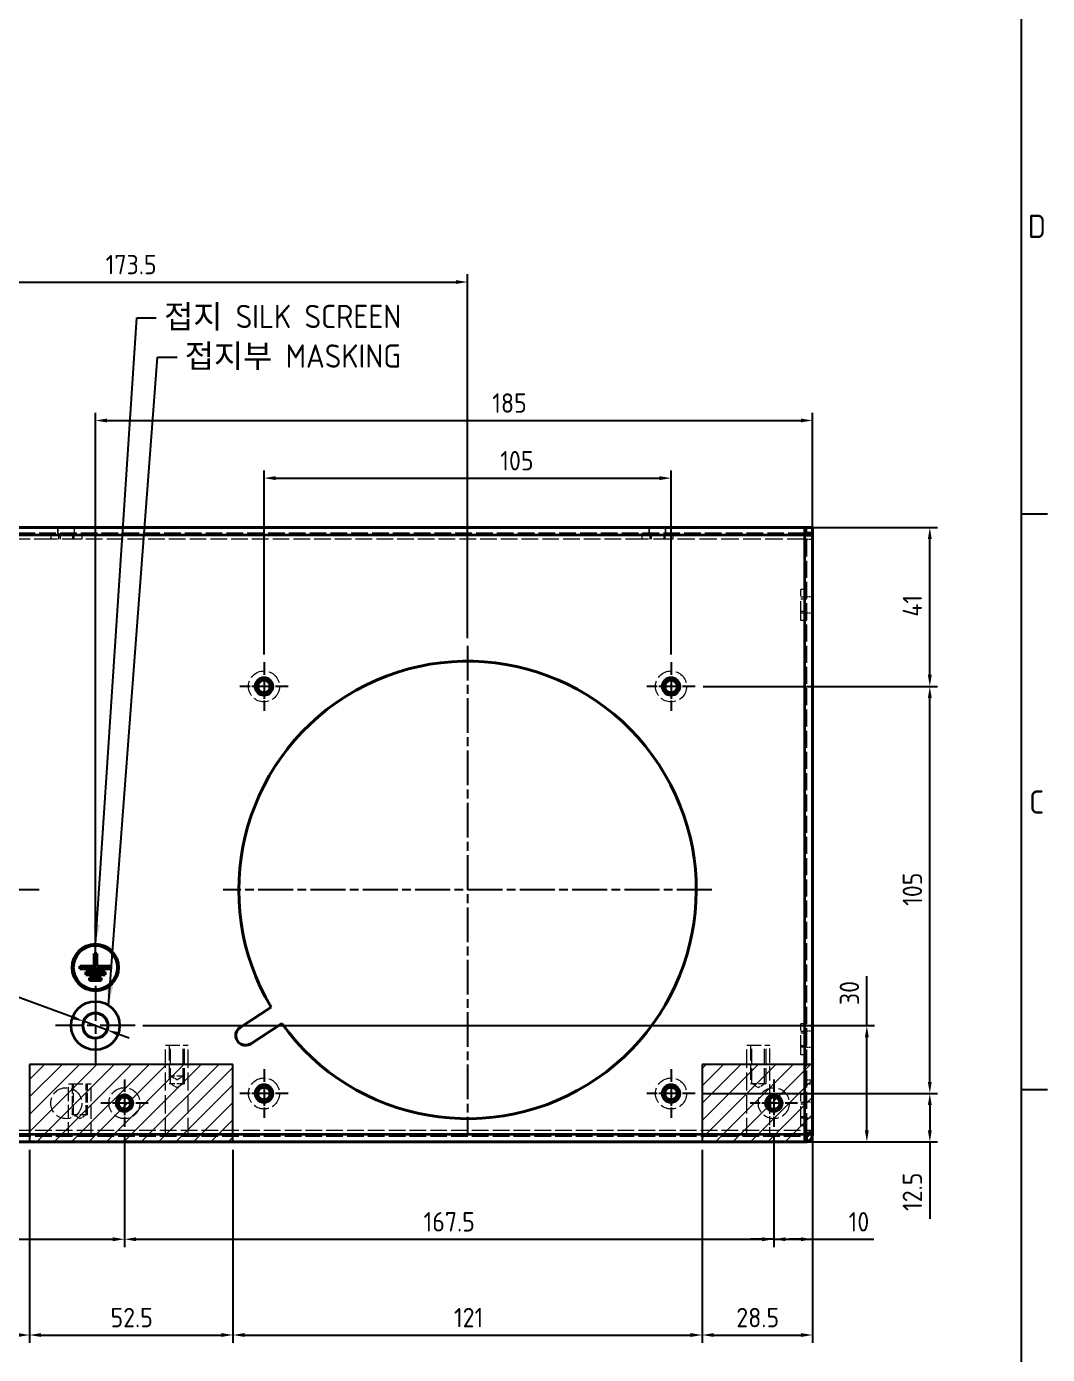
# Model space of a CAD drawing. Header units: millimetres. Extents: x 0 to 1682, y 0 to 1188.
# Drawn here: x 1385.5 to 1648.8, y 228.7 to 571.2 of the extents above; entities that cross this region are included whole.
import ezdxf

# ---------------------------------------------------------------- set-up
doc = ezdxf.new("R2010")
doc.units = ezdxf.units.MM
doc.header["$LTSCALE"] = 2
doc.linetypes.add('CHAIN', pattern=[0.3543, 0.2362, -0.0295, 0.0591, -0.0295])
doc.linetypes.add('DASHED', pattern=[0.2067, 0.1654, -0.0413])
doc.layers.get('0').update_dxf_attribs({"color": 3, "lineweight": 25})
for name, color, linetype, lineweight in [('가려진 것(ISO)', 2, 'DASHED', 18), ('가려진 좁은 것(ISO)', 2, 'DASHED', 18), ('가시적인 것(ISO)', 3, 'Continuous', 40), ('가시적인 좁은 것(ISO)', 3, 'Continuous', 35), ('경계(ISO)', 7, 'Continuous', 25), ('기호(ISO)', 5, 'Continuous', 25), ('스케치 형상(ISO)', 3, 'Continuous', 25), ('중심 표식(ISO)', 1, 'Continuous', 25), ('치수(ISO)', 2, 'Continuous', 25), ('해치(ISO)', 7, 'Continuous', 18)]:
    doc.layers.add(name, color=color, linetype=linetype, lineweight=lineweight)
doc.styles.add('문자 텍스트_M2B', font='isocp.shx')
doc.styles.add('치수 텍스트_PSTEK_POSCO', font='isocp.shx')
doc.dimstyles.new('치수_PSTEK_POSCO', dxfattribs={"dimscale": 2, "dimtxt": 2.5, "dimasz": 1.5, "dimexe": 1, "dimexo": 1, "dimgap": 1, "dimtad": 1, "dimrnd": 1e-08, "dimdsep": 46, "dimtxsty": '치수 텍스트_PSTEK_POSCO', "dimcen": 0.09, "dimdle": 10, "dimclrd": 7, "dimclre": 7, "dimclrt": 2, "dimadec": 1, "dimazin": 2, "dimtfac": 1, "dimtmove": 0, "dimatfit": 3, "dimfxl": 0, "dimtolj": 1, "dimlwd": -1, "dimlwe": -1, "dimarcsym": 0})
doc.dimstyles.new('치수_PSTEK_POSCO$7', dxfattribs={"dimscale": 2, "dimtxt": 2.5, "dimasz": 2.5, "dimexe": 1, "dimexo": 1, "dimgap": 1, "dimtad": 1, "dimrnd": 1e-08, "dimdsep": 46, "dimtxsty": '치수 텍스트_PSTEK_POSCO', "dimcen": 0.09, "dimdle": 10, "dimclrd": 7, "dimclre": 7, "dimclrt": 2, "dimadec": 1, "dimazin": 2, "dimtfac": 1, "dimtmove": 0, "dimatfit": 3, "dimfxl": 0, "dimtolj": 1, "dimlwd": -1, "dimlwe": -1, "dimarcsym": 0})
pattern_1 = [(45, (0, 0), (-2.245064, 2.245064), [])]

# ---------------------------------------------------------------- blocks, each defined once
blk = doc.blocks.new('경계 Default Border')
at = {"layer": '경계(ISO)'}
for p, q in [((821, 222.75), (824.4, 222.75)), ((821, 148.5), (824.4, 148.5))]:
    blk.add_line(p, q, dxfattribs=at)
at = {"layer": '경계(ISO)', "flags": 128}
blk.add_lwpolyline([(20, 20), (20, 574), (821, 574), (821, 20), (20, 20)], dxfattribs=at)
at = {"layer": '경계(ISO)', "color": 2, "char_height": 3, "attachment_point": 7, "style": '문자 텍스트_M2B'}
for s, insert in [('D', (821.88, 258.35)), ('C', (822.04, 184.1))]:
    blk.add_mtext(s, dxfattribs=dict(at, insert=insert))
blk = doc.blocks.new('*D70')
at = {"layer": 'Defpoints', "color": 0, "transparency": 16777216}
for p in [(1213.21, 287.41), (1410.71, 287.41), (1410.71, 258.41)]:
    blk.add_point(p, dxfattribs=at)
at = {"layer": '치수(ISO)', "color": 7, "transparency": 16777216}
for p, q in [((1213.21, 285.41), (1213.21, 256.41)), ((1410.71, 285.41), (1410.71, 256.41)), ((1216.21, 258.41), (1407.71, 258.41))]:
    blk.add_line(p, q, dxfattribs=at)
for points in [[(1216.21, 258.91), (1216.21, 257.91), (1213.21, 258.41)], [(1407.71, 258.91), (1407.71, 257.91), (1410.71, 258.41)]]:
    blk.add_solid(points, dxfattribs=at)
at = {"layer": '치수(ISO)', "color": 2, "transparency": 16777216, "insert": (1297.85, 262.91), "char_height": 5, "attachment_point": 4, "style": '치수 텍스트_PSTEK_POSCO'}
blk.add_mtext('\\A1;197.5', dxfattribs=at)
blk = doc.blocks.new('*D71')
at = {"layer": 'Defpoints', "color": 0, "transparency": 16777216}
for p in [(1410.71, 287.41), (1578.21, 287.41), (1578.21, 258.41)]:
    blk.add_point(p, dxfattribs=at)
at = {"layer": '치수(ISO)', "color": 7, "transparency": 16777216}
for p, q in [((1410.71, 285.41), (1410.71, 256.41)), ((1578.21, 285.41), (1578.21, 256.41)), ((1413.71, 258.41), (1575.21, 258.41))]:
    blk.add_line(p, q, dxfattribs=at)
for points in [[(1413.71, 258.91), (1413.71, 257.91), (1410.71, 258.41)], [(1575.21, 258.91), (1575.21, 257.91), (1578.21, 258.41)]]:
    blk.add_solid(points, dxfattribs=at)
at = {"layer": '치수(ISO)', "color": 2, "transparency": 16777216, "insert": (1487.86, 262.91), "char_height": 5, "attachment_point": 4, "style": '치수 텍스트_PSTEK_POSCO'}
blk.add_mtext('\\A1;167.5', dxfattribs=at)
blk = doc.blocks.new('*D72')
at = {"layer": 'Defpoints', "color": 0, "transparency": 16777216}
for p in [(1578.21, 287.41), (1588.21, 286.57), (1588.21, 258.41)]:
    blk.add_point(p, dxfattribs=at)
at = {"layer": '치수(ISO)', "color": 7, "transparency": 16777216}
for p, q in [((1578.21, 285.41), (1578.21, 256.41)), ((1588.21, 284.57), (1588.21, 256.41)), ((1575.21, 258.41), (1572.21, 258.41)), ((1578.21, 258.41), (1575.21, 258.41)), ((1578.21, 258.41), (1588.21, 258.41)), ((1581.21, 258.41), (1584.21, 258.41)), ((1585.21, 258.41), (1582.21, 258.41)), ((1588.21, 258.41), (1591.21, 258.41)), ((1591.21, 258.41), (1604.01, 258.41))]:
    blk.add_line(p, q, dxfattribs=at)
for points in [[(1581.21, 258.91), (1581.21, 257.91), (1578.21, 258.41)], [(1585.21, 258.91), (1585.21, 257.91), (1588.21, 258.41)]]:
    blk.add_solid(points, dxfattribs=at)
at = {"layer": '치수(ISO)', "color": 2, "transparency": 16777216, "insert": (1597.51, 262.91), "char_height": 5, "attachment_point": 4, "style": '치수 텍스트_PSTEK_POSCO'}
blk.add_mtext('\\A1;10', dxfattribs=at)
blk = doc.blocks.new('*D79')
at = {"layer": 'Defpoints', "color": 0, "transparency": 16777216}
for p in [(1557.96, 296.01), (1618.46, 296.01), (1586.21, 283.51)]:
    blk.add_point(p, dxfattribs=at)
at = {"layer": '치수(ISO)', "color": 7, "transparency": 16777216}
for p, q in [((1559.96, 296.01), (1620.46, 296.01)), ((1618.46, 293.01), (1618.46, 286.51)), ((1588.21, 283.51), (1620.46, 283.51)), ((1618.46, 283.51), (1618.46, 263.7))]:
    blk.add_line(p, q, dxfattribs=at)
for points in [[(1617.96, 293.01), (1618.96, 293.01), (1618.46, 296.01)], [(1617.96, 286.51), (1618.96, 286.51), (1618.46, 283.51)]]:
    blk.add_solid(points, dxfattribs=at)
at = {"layer": '치수(ISO)', "color": 2, "transparency": 16777216, "insert": (1613.96, 265.7), "char_height": 5, "attachment_point": 4, "rotation": 90, "style": '치수 텍스트_PSTEK_POSCO'}
blk.add_mtext('\\A1;12.5', dxfattribs=at)
blk = doc.blocks.new('*D80')
at = {"layer": 'Defpoints', "color": 0, "transparency": 16777216}
for p in [(1557.96, 401.01), (1618.46, 401.01), (1557.96, 296.01)]:
    blk.add_point(p, dxfattribs=at)
at = {"layer": '치수(ISO)', "color": 7, "transparency": 16777216}
for p, q in [((1559.96, 401.01), (1620.46, 401.01)), ((1618.46, 299.01), (1618.46, 398.01)), ((1559.96, 296.01), (1620.46, 296.01))]:
    blk.add_line(p, q, dxfattribs=at)
for points in [[(1617.96, 398.01), (1618.96, 398.01), (1618.46, 401.01)], [(1617.96, 299.01), (1618.96, 299.01), (1618.46, 296.01)]]:
    blk.add_solid(points, dxfattribs=at)
at = {"layer": '치수(ISO)', "color": 2, "transparency": 16777216, "insert": (1613.96, 344.41), "char_height": 5, "attachment_point": 4, "rotation": 90, "style": '치수 텍스트_PSTEK_POSCO'}
blk.add_mtext('\\A1;105', dxfattribs=at)
blk = doc.blocks.new('*D81')
at = {"layer": 'Defpoints', "color": 0, "transparency": 16777216}
for p in [(1586.21, 442.01), (1618.46, 442.01), (1557.96, 401.01)]:
    blk.add_point(p, dxfattribs=at)
at = {"layer": '치수(ISO)', "color": 7, "transparency": 16777216}
for p, q in [((1588.21, 442.01), (1620.46, 442.01)), ((1618.46, 404.01), (1618.46, 439.01)), ((1559.96, 401.01), (1620.46, 401.01))]:
    blk.add_line(p, q, dxfattribs=at)
for points in [[(1617.96, 439.01), (1618.96, 439.01), (1618.46, 442.01)], [(1617.96, 404.01), (1618.96, 404.01), (1618.46, 401.01)]]:
    blk.add_solid(points, dxfattribs=at)
at = {"layer": '치수(ISO)', "color": 2, "transparency": 16777216, "insert": (1613.96, 419.01), "char_height": 5, "attachment_point": 4, "rotation": 90, "style": '치수 텍스트_PSTEK_POSCO'}
blk.add_mtext('\\A1;41', dxfattribs=at)
blk = doc.blocks.new('*D85')
at = {"layer": 'Defpoints', "color": 0, "transparency": 16777216}
for p in [(1551.71, 454.75), (1446.71, 407.26), (1551.71, 407.26)]:
    blk.add_point(p, dxfattribs=at)
at = {"layer": '치수(ISO)', "color": 7, "transparency": 16777216}
for p, q in [((1446.71, 409.26), (1446.71, 456.75)), ((1551.71, 409.26), (1551.71, 456.75)), ((1449.71, 454.75), (1548.71, 454.75))]:
    blk.add_line(p, q, dxfattribs=at)
for points in [[(1449.71, 455.25), (1449.71, 454.25), (1446.71, 454.75)], [(1548.71, 455.25), (1548.71, 454.25), (1551.71, 454.75)]]:
    blk.add_solid(points, dxfattribs=at)
at = {"layer": '치수(ISO)', "color": 2, "transparency": 16777216, "insert": (1507.65, 459.25), "char_height": 5, "attachment_point": 4, "style": '치수 텍스트_PSTEK_POSCO'}
blk.add_mtext('\\A1;105', dxfattribs=at)
blk = doc.blocks.new('*D87')
at = {"layer": 'Defpoints', "color": 0, "transparency": 16777216}
for p in [(1413.46, 313.51), (1602.21, 313.51), (1586.21, 283.51)]:
    blk.add_point(p, dxfattribs=at)
at = {"layer": '치수(ISO)', "color": 7, "transparency": 16777216}
for p, q in [((1602.21, 313.51), (1602.21, 326.31)), ((1415.46, 313.51), (1604.21, 313.51)), ((1602.21, 286.51), (1602.21, 310.51)), ((1588.21, 283.51), (1604.21, 283.51))]:
    blk.add_line(p, q, dxfattribs=at)
for points in [[(1601.71, 310.51), (1602.71, 310.51), (1602.21, 313.51)], [(1601.71, 286.51), (1602.71, 286.51), (1602.21, 283.51)]]:
    blk.add_solid(points, dxfattribs=at)
at = {"layer": '치수(ISO)', "color": 2, "transparency": 16777216, "insert": (1597.71, 318.81), "char_height": 5, "attachment_point": 4, "rotation": 90, "style": '치수 텍스트_PSTEK_POSCO'}
blk.add_mtext('\\A1;30', dxfattribs=at)
blk = doc.blocks.new('*D88')
at = {"layer": 'Defpoints', "color": 0, "transparency": 16777216}
for p in [(1400.16, 314.63), (1406.26, 312.39)]:
    blk.add_point(p, dxfattribs=at)
at = {"layer": '치수(ISO)', "color": 7, "transparency": 16777216}
for p, q in [((1397.34, 315.66), (1356.08, 330.8)), ((1406.26, 312.39), (1400.16, 314.63)), ((1409.08, 311.36), (1411.89, 310.33))]:
    blk.add_line(p, q, dxfattribs=at)
for points in [[(1397.51, 316.13), (1397.17, 315.19), (1400.16, 314.63)], [(1409.25, 311.83), (1408.91, 310.89), (1406.26, 312.39)]]:
    blk.add_solid(points, dxfattribs=at)
at = {"layer": '치수(ISO)', "color": 2, "transparency": 16777216, "insert": (1359.5, 334.34), "char_height": 5, "attachment_point": 4, "rotation": 339.8565, "style": '치수 텍스트_PSTEK_POSCO'}
blk.add_mtext('\\A1;∅6.5', dxfattribs=at)
blk = doc.blocks.new('*D89')
at = {"layer": 'Defpoints', "color": 0, "transparency": 16777216}
for p in [(1588.21, 469.62), (1588.21, 440.01), (1403.21, 323.76)]:
    blk.add_point(p, dxfattribs=at)
at = {"layer": '치수(ISO)', "color": 7, "transparency": 16777216}
for p, q in [((1403.21, 325.76), (1403.21, 471.62)), ((1406.21, 469.62), (1585.21, 469.62)), ((1588.21, 442.01), (1588.21, 471.62))]:
    blk.add_line(p, q, dxfattribs=at)
for points in [[(1406.21, 470.12), (1406.21, 469.12), (1403.21, 469.62)], [(1585.21, 470.12), (1585.21, 469.12), (1588.21, 469.62)]]:
    blk.add_solid(points, dxfattribs=at)
at = {"layer": '치수(ISO)', "color": 2, "transparency": 16777216, "insert": (1505.58, 474.12), "char_height": 5, "attachment_point": 4, "style": '치수 텍스트_PSTEK_POSCO'}
blk.add_mtext('\\A1;185', dxfattribs=at)
blk = doc.blocks.new('*D91')
at = {"layer": 'Defpoints', "color": 0, "transparency": 16777216}
for p in [(1499.21, 505.33), (1325.71, 411.51), (1499.21, 411.51)]:
    blk.add_point(p, dxfattribs=at)
at = {"layer": '치수(ISO)', "color": 7, "transparency": 16777216}
for p, q in [((1325.71, 413.51), (1325.71, 507.33)), ((1499.21, 413.51), (1499.21, 507.33)), ((1328.71, 505.33), (1496.21, 505.33))]:
    blk.add_line(p, q, dxfattribs=at)
for points in [[(1328.71, 505.83), (1328.71, 504.83), (1325.71, 505.33)], [(1496.21, 505.83), (1496.21, 504.83), (1499.21, 505.33)]]:
    blk.add_solid(points, dxfattribs=at)
at = {"layer": '치수(ISO)', "color": 2, "transparency": 16777216, "insert": (1405.86, 509.83), "char_height": 5, "attachment_point": 4, "style": '치수 텍스트_PSTEK_POSCO'}
blk.add_mtext('\\A1;173.5', dxfattribs=at)
blk = doc.blocks.new('*D93')
at = {"layer": 'Defpoints', "color": 0, "transparency": 16777216}
for p in [(1265.21, 283.51), (1386.21, 283.51), (1386.21, 233.71)]:
    blk.add_point(p, dxfattribs=at)
at = {"layer": '치수(ISO)', "color": 7, "transparency": 16777216}
for p, q in [((1265.21, 281.51), (1265.21, 231.71)), ((1386.21, 281.51), (1386.21, 231.71)), ((1268.21, 233.71), (1383.21, 233.71))]:
    blk.add_line(p, q, dxfattribs=at)
for points in [[(1268.21, 234.21), (1268.21, 233.21), (1265.21, 233.71)], [(1383.21, 234.21), (1383.21, 233.21), (1386.21, 233.71)]]:
    blk.add_solid(points, dxfattribs=at)
at = {"layer": '치수(ISO)', "color": 2, "transparency": 16777216, "insert": (1322.21, 238.21), "char_height": 5, "attachment_point": 4, "style": '치수 텍스트_PSTEK_POSCO'}
blk.add_mtext('\\A1;121', dxfattribs=at)
blk = doc.blocks.new('*D94')
at = {"layer": 'Defpoints', "color": 0, "transparency": 16777216}
for p in [(1386.21, 283.51), (1438.71, 283.51), (1438.71, 233.71)]:
    blk.add_point(p, dxfattribs=at)
at = {"layer": '치수(ISO)', "color": 7, "transparency": 16777216}
for p, q in [((1386.21, 281.51), (1386.21, 231.71)), ((1438.71, 281.51), (1438.71, 231.71)), ((1389.21, 233.71), (1435.71, 233.71))]:
    blk.add_line(p, q, dxfattribs=at)
for points in [[(1389.21, 234.21), (1389.21, 233.21), (1386.21, 233.71)], [(1435.71, 234.21), (1435.71, 233.21), (1438.71, 233.71)]]:
    blk.add_solid(points, dxfattribs=at)
at = {"layer": '치수(ISO)', "color": 2, "transparency": 16777216, "insert": (1407.11, 238.21), "char_height": 5, "attachment_point": 4, "style": '치수 텍스트_PSTEK_POSCO'}
blk.add_mtext('\\A1;52.5', dxfattribs=at)
blk = doc.blocks.new('*D95')
at = {"layer": 'Defpoints', "color": 0, "transparency": 16777216}
for p in [(1438.71, 283.51), (1559.71, 283.51), (1559.71, 233.71)]:
    blk.add_point(p, dxfattribs=at)
at = {"layer": '치수(ISO)', "color": 7, "transparency": 16777216}
for p, q in [((1438.71, 281.51), (1438.71, 231.71)), ((1559.71, 281.51), (1559.71, 231.71)), ((1441.71, 233.71), (1556.71, 233.71))]:
    blk.add_line(p, q, dxfattribs=at)
for points in [[(1441.71, 234.21), (1441.71, 233.21), (1438.71, 233.71)], [(1556.71, 234.21), (1556.71, 233.21), (1559.71, 233.71)]]:
    blk.add_solid(points, dxfattribs=at)
at = {"layer": '치수(ISO)', "color": 2, "transparency": 16777216, "insert": (1495.71, 238.21), "char_height": 5, "attachment_point": 4, "style": '치수 텍스트_PSTEK_POSCO'}
blk.add_mtext('\\A1;121', dxfattribs=at)
blk = doc.blocks.new('*D96')
at = {"layer": 'Defpoints', "color": 0, "transparency": 16777216}
for p in [(1559.71, 283.51), (1588.21, 283.51), (1588.21, 233.71)]:
    blk.add_point(p, dxfattribs=at)
at = {"layer": '치수(ISO)', "color": 7, "transparency": 16777216}
for p, q in [((1559.71, 281.51), (1559.71, 231.71)), ((1588.21, 281.51), (1588.21, 231.71)), ((1562.71, 233.71), (1585.21, 233.71))]:
    blk.add_line(p, q, dxfattribs=at)
for points in [[(1562.71, 234.21), (1562.71, 233.21), (1559.71, 233.71)], [(1585.21, 234.21), (1585.21, 233.21), (1588.21, 233.71)]]:
    blk.add_solid(points, dxfattribs=at)
at = {"layer": '치수(ISO)', "color": 2, "transparency": 16777216, "insert": (1568.54, 238.21), "char_height": 5, "attachment_point": 4, "style": '치수 텍스트_PSTEK_POSCO'}
blk.add_mtext('\\A1;28.5', dxfattribs=at)

msp = doc.modelspace()

# ---------------------------------------------------------------- hatches: boundary and pattern name
at = {"layer": '해치(ISO)'}
h = msp.add_hatch(dxfattribs=at)
h.set_pattern_fill('ANSI31', color=1, scale=25.4, style=0)
h.set_pattern_definition(pattern_1)
h.paths.add_polyline_path([(1386.2104, 283.5118), (1438.7104, 283.5118), (1438.7104, 303.5118), (1386.2104, 303.5118)])
h = msp.add_hatch(dxfattribs=at)
h.set_pattern_fill('ANSI31', color=1, scale=25.4, style=0)
h.set_pattern_definition(pattern_1)
h.paths.add_polyline_path([(1559.7104, 283.5118), (1588.2104, 283.5118), (1588.2104, 303.5118), (1559.7104, 303.5118)])

# ---------------------------------------------------------------- linework, layer by layer
at = {"layer": '가려진 것(ISO)', "ltscale": 1.428422}
for p, q in [((1393.5604, 440.5118), (1393.5604, 442.0118)), ((1393.6104, 440.5118), (1393.6104, 442.0118)), ((1397.8104, 440.5118), (1397.8104, 442.0118)), ((1397.8604, 440.5118), (1397.8604, 442.0118)), ((1546.0604, 440.5118), (1546.0604, 442.0118)), ((1546.1104, 440.5118), (1546.1104, 442.0118)), ((1550.3104, 440.5118), (1550.3104, 442.0118)), ((1550.3604, 440.5118), (1550.3604, 442.0118)), ((1586.7104, 440.5118), (1586.7104, 442.0118)), ((1391.7104, 440.5118), (1391.7104, 439.0118)), ((1393.7104, 440.5118), (1393.7104, 439.0118)), ((1394.0894, 440.5118), (1394.0894, 439.0118)), ((1397.3314, 440.5118), (1397.3314, 439.0118)), ((1397.7104, 439.0118), (1397.7104, 440.5118)), ((1399.7104, 440.5118), (1399.7104, 439.0118)), ((1544.2104, 440.5118), (1544.2104, 439.0118)), ((1546.2104, 440.5118), (1546.2104, 439.0118)), ((1546.5894, 440.5118), (1546.5894, 439.0118)), ((1549.8314, 440.5118), (1549.8314, 439.0118)), ((1550.2104, 439.0118), (1550.2104, 440.5118)), ((1552.2104, 440.5118), (1552.2104, 439.0118)), ((1586.7104, 439.0118), (1588.2104, 439.0118)), ((1586.7104, 426.0118), (1585.2104, 426.0118)), ((1586.7104, 424.0118), (1585.2104, 424.0118)), ((1585.2104, 423.6328), (1586.7104, 423.6328)), ((1588.2104, 424.1118), (1586.7104, 424.1118)), ((1585.2104, 420.3908), (1586.7104, 420.3908)), ((1585.2104, 420.0118), (1586.7104, 420.0118)), ((1586.7104, 418.0118), (1585.2104, 418.0118)), ((1588.2104, 419.9118), (1586.7104, 419.9118)), ((1586.7104, 314.0118), (1585.2104, 314.0118)), ((1586.7104, 312.0118), (1585.2104, 312.0118)), ((1588.2104, 312.1118), (1586.7104, 312.1118)), ((1585.2104, 311.6328), (1586.7104, 311.6328)), ((1585.2104, 308.3908), (1586.7104, 308.3908)), ((1585.2104, 308.0118), (1586.7104, 308.0118)), ((1586.7104, 306.0118), (1585.2104, 306.0118)), ((1588.2104, 307.9118), (1586.7104, 307.9118)), ((1586.7104, 299.5725), (1588.2104, 299.5725)), ((1586.7104, 298.5118), (1588.2104, 298.5118)), ((1586.7104, 295.7118), (1585.2104, 295.7118)), ((1586.7104, 293.7118), (1585.2104, 293.7118)), ((1585.2104, 293.3328), (1586.7104, 293.3328)), ((1588.2104, 293.8118), (1586.7104, 293.8118)), ((1585.2104, 290.0908), (1586.7104, 290.0908)), ((1585.2104, 289.7118), (1586.7104, 289.7118)), ((1588.2104, 289.6118), (1586.7104, 289.6118)), ((1586.7104, 287.7118), (1585.2104, 287.7118))]:
    msp.add_line(p, q, dxfattribs=at)
at = {"layer": '가려진 것(ISO)', "ltscale": 12.980641}
for p, q in [((1586.2104, 440.5118), (1205.2104, 440.5118)), ((1205.2104, 285.0118), (1586.2104, 285.0118))]:
    msp.add_line(p, q, dxfattribs=at)
at = {"layer": '가려진 것(ISO)', "ltscale": 15.198803}
for p, q in [((1399.7104, 439.0118), (1391.7104, 439.0118)), ((1552.2104, 439.0118), (1544.2104, 439.0118)), ((1585.2104, 418.0118), (1585.2104, 426.0118)), ((1585.2104, 306.0118), (1585.2104, 314.0118)), ((1585.2104, 287.7118), (1585.2104, 295.7118))]:
    msp.add_line(p, q, dxfattribs=at)
at = {"layer": '가려진 것(ISO)', "ltscale": 0.747873}
msp.add_line((1586.7104, 439.0118), (1586.2104, 439.0118), dxfattribs=at)
at = {"layer": '가려진 것(ISO)', "ltscale": 13.25587}
msp.add_line((1586.7104, 286.5725), (1586.7104, 440.0118), dxfattribs=at)
at = {"layer": '가려진 것(ISO)', "ltscale": 11.209118}
for p, q in [((1421.2604, 308.5118), (1427.1604, 308.5118)), ((1571.2604, 308.5118), (1577.1604, 308.5118)), ((1396.2604, 298.5118), (1402.1604, 298.5118))]:
    msp.add_line(p, q, dxfattribs=at)
at = {"layer": '가려진 것(ISO)', "ltscale": 14.211417}
for p, q in [((1421.2604, 285.0118), (1421.2604, 308.5118)), ((1427.1604, 285.0118), (1427.1604, 308.5118)), ((1571.2604, 285.0118), (1571.2604, 308.5118))]:
    msp.add_line(p, q, dxfattribs=at)
at = {"layer": '가려진 것(ISO)', "ltscale": 12.094824}
for p, q in [((1422.2104, 308.5118), (1422.2104, 298.5118)), ((1422.5894, 298.5118), (1422.5894, 308.5118)), ((1425.8314, 298.5118), (1425.8314, 308.5118)), ((1426.2104, 298.5118), (1426.2104, 308.5118)), ((1572.2104, 308.5118), (1572.2104, 298.5118)), ((1572.5894, 298.5118), (1572.5894, 308.5118)), ((1575.8314, 298.5118), (1575.8314, 308.5118)), ((1576.2104, 298.5118), (1576.2104, 308.5118))]:
    msp.add_line(p, q, dxfattribs=at)
at = {"layer": '가려진 것(ISO)', "ltscale": 11.099044}
msp.add_line((1577.1604, 294.7468), (1577.1604, 308.5118), dxfattribs=at)
at = {"layer": '가려진 것(ISO)', "ltscale": 10.885341}
for p, q in [((1396.2604, 285.0118), (1396.2604, 298.5118)), ((1402.1604, 285.0118), (1402.1604, 298.5118))]:
    msp.add_line(p, q, dxfattribs=at)
at = {"layer": '가려진 것(ISO)', "ltscale": 7.618686}
for p, q in [((1397.2104, 298.5118), (1397.2104, 290.5118)), ((1397.5894, 290.5118), (1397.5894, 298.5118)), ((1400.8314, 290.5118), (1400.8314, 298.5118)), ((1401.2104, 290.5118), (1401.2104, 298.5118))]:
    msp.add_line(p, q, dxfattribs=at)
at = {"layer": '가려진 것(ISO)', "ltscale": 5.983681}
for p, q in [((1426.2104, 300.5118), (1422.2104, 300.5118)), ((1426.2104, 298.5118), (1422.2104, 298.5118)), ((1576.2104, 298.5118), (1572.2104, 298.5118)), ((1401.2104, 290.5118), (1397.2104, 290.5118))]:
    msp.add_line(p, q, dxfattribs=at)
at = {"layer": '가려진 것(ISO)', "ltscale": 1.800898}
for p, q in [((1424.2104, 299.5378), (1422.5894, 300.5118)), ((1424.2104, 297.5378), (1422.5894, 298.5118)), ((1424.2104, 299.5378), (1425.8314, 300.5118)), ((1424.2104, 297.5378), (1425.8314, 298.5118)), ((1574.2104, 297.5378), (1572.5894, 298.5118)), ((1574.2104, 297.5378), (1575.8314, 298.5118)), ((1399.2104, 289.5378), (1397.5894, 290.5118)), ((1399.2104, 289.5378), (1400.8314, 290.5118))]:
    msp.add_line(p, q, dxfattribs=at)
at = {"layer": '가려진 것(ISO)', "ltscale": 6.918743}
msp.add_line((1577.1604, 285.0118), (1577.1604, 292.2768), dxfattribs=at)
at = {"layer": '가려진 것(ISO)', "ltscale": 1.198629}
msp.add_line((1586.7104, 285.6824), (1586.7104, 286.5725), dxfattribs=at)
at = {"layer": '가려진 것(ISO)', "ltscale": 0.166787}
msp.add_line((1586.7104, 286.5725), (1586.8857, 286.5725), dxfattribs=at)
at = {"layer": '가려진 것(ISO)', "ltscale": 1.261536}
msp.add_line((1586.8857, 286.5725), (1588.2104, 286.5725), dxfattribs=at)
at = {"layer": '가려진 것(ISO)', "ltscale": 12.159042}
for centre in [(1446.7104, 401.0118), (1551.7104, 401.0118), (1446.7104, 296.0118), (1551.7104, 296.0118), (1395.7104, 293.5118), (1410.7104, 293.5118), (1578.2104, 293.5118)]:
    msp.add_circle(centre, 4, dxfattribs=at)
at = {"layer": '가려진 것(ISO)', "ltscale": 2.326926}
msp.add_arc((1578.2104, 293.5118), 2, 280, 350, dxfattribs=at)
at = {"layer": '가려진 것(ISO)', "ltscale": 0.744374}
msp.add_open_spline([(1586.2104, 286.5118), (1586.4722, 286.532), (1586.7104, 286.5522), (1586.7104, 286.5725)], degree=3, dxfattribs=at)
at = {"layer": '가려진 것(ISO)', "ltscale": 2.98666}
msp.add_open_spline([(1586.2104, 286.5118), (1586.9954, 286.527), (1587.7568, 286.5421), (1588.0577, 286.5573), (1588.1582, 286.5623), (1588.2104, 286.5674), (1588.2104, 286.5725)], degree=3, knots=[0, 0, 0, 0, 1.17745307, 1.17745307, 1.17745307, 1.57079633, 1.57079633, 1.57079633, 1.57079633], dxfattribs=at)
at = {"layer": '가려진 것(ISO)', "ltscale": 1.253394}
msp.add_open_spline([(1586.2104, 285.5118), (1586.4722, 285.8654), (1586.7104, 286.2189), (1586.7104, 286.5725)], degree=3, dxfattribs=at)
at = {"layer": '가려진 좁은 것(ISO)', "ltscale": 12.945941}
for p, q in [((1391.7104, 439.0118), (1247.2104, 439.0118)), ((1544.2104, 439.0118), (1399.7104, 439.0118))]:
    msp.add_line(p, q, dxfattribs=at)
at = {"layer": '가려진 좁은 것(ISO)', "ltscale": 13.707466}
msp.add_line((1586.2104, 439.0118), (1552.2104, 439.0118), dxfattribs=at)
at = {"layer": '가려진 좁은 것(ISO)', "ltscale": 12.980641}
msp.add_line((1205.2104, 286.5118), (1586.2104, 286.5118), dxfattribs=at)
at = {"layer": '가시적인 것(ISO)'}
for p, q in [((1205.2104, 442.0118), (1586.2104, 442.0118)), ((1586.2104, 442.0118), (1588.2104, 442.0118)), ((1586.2104, 441.9483), (1586.2104, 442.0118)), ((1586.2104, 440.0118), (1586.2104, 441.9483)), ((1588.2104, 440.5118), (1588.2104, 442.0118)), ((1586.2104, 440.5118), (1588.2104, 440.5118)), ((1586.2104, 440.0118), (1588.2104, 440.0118)), ((1586.7104, 440.4118), (1586.7104, 440.5118)), ((1586.7104, 440.4118), (1588.2104, 440.4118)), ((1586.7104, 440.0118), (1586.7104, 440.4118)), ((1588.2104, 440.4118), (1588.2104, 440.5118)), ((1588.2104, 440.4118), (1588.2104, 440.0118)), ((1588.2104, 440.0118), (1588.2104, 286.5725)), ((1402.8604, 328.8618), (1399.2104, 328.8618)), ((1399.2104, 328.8618), (1399.2104, 328.1618)), ((1403.5604, 332.1618), (1402.8604, 332.1618)), ((1402.8604, 332.1618), (1402.8604, 328.8618)), ((1403.5604, 328.8618), (1403.5604, 332.1618)), ((1407.2104, 328.8618), (1403.5604, 328.8618)), ((1407.2104, 328.1618), (1407.2104, 328.8618)), ((1399.2104, 328.1618), (1407.2104, 328.1618)), ((1405.7104, 327.3618), (1400.7104, 327.3618)), ((1400.7104, 327.3618), (1400.7104, 326.6618)), ((1400.7104, 326.6618), (1405.7104, 326.6618)), ((1404.7104, 325.8618), (1401.7104, 325.8618)), ((1401.7104, 325.8618), (1401.7104, 325.1618)), ((1404.7104, 325.1618), (1404.7104, 325.8618)), ((1405.7104, 326.6618), (1405.7104, 327.3618)), ((1401.7104, 325.1618), (1404.7104, 325.1618)), ((1440.5541, 313.0444), (1448.5431, 318.2823)), ((1451.2846, 314.1008), (1443.2956, 308.863)), ((1577.1604, 292.2768), (1577.1604, 294.7468)), ((1586.2104, 285.5118), (1586.2104, 283.5118)), ((1586.7104, 285.5118), (1586.7104, 285.6824)), ((1586.7104, 285.5118), (1586.8857, 285.5118)), ((1586.8857, 285.5118), (1588.2104, 285.5118)), ((1588.2104, 285.5118), (1588.2104, 286.5725)), ((1586.2104, 283.5118), (1205.2104, 283.5118))]:
    msp.add_line(p, q, dxfattribs=at)
for centre, radius in [((1446.7104, 401.0118), 2.25), ((1446.7104, 401.0118), 1.621), ((1551.7104, 401.0118), 2.25), ((1551.7104, 401.0118), 1.621), ((1403.2104, 328.5118), 6), ((1403.2104, 328.5118), 5.7), ((1403.2104, 313.5118), 3.25), ((1446.7104, 296.0118), 2.25), ((1551.7104, 296.0118), 2.25), ((1410.7104, 293.5118), 2.1), ((1410.7104, 293.5118), 1.621), ((1446.7104, 296.0118), 1.621), ((1551.7104, 296.0118), 1.621), ((1578.2104, 293.5118), 2.1), ((1578.2104, 293.5118), 1.621)]:
    msp.add_circle(centre, radius, dxfattribs=at)
for centre, radius, start, end in [((1499.2104, 348.5118), 59, 215.678514, 210.821486), ((1441.9248, 310.9537), 2.5, 123.25, 303.25)]:
    msp.add_arc(centre, radius, start, end, dxfattribs=at)
for points, knots in [([(1588.2104, 286.5725), (1588.2104, 286.3074), (1587.702, 286.0424), (1586.977, 285.7774), (1586.7348, 285.6889), (1586.4727, 285.6003), (1586.2104, 285.5118)], [0, 0, 0, 0, 1.17745307, 1.17745307, 1.17745307, 1.57079633, 1.57079633, 1.57079633, 1.57079633]), ([(1586.7104, 283.5753), (1587.4682, 283.771), (1588.0772, 284.4498), (1588.1897, 285.2243), (1588.2035, 285.3195), (1588.2104, 285.4156), (1588.2104, 285.5118)], [0.25268026, 0.25268026, 0.25268026, 0.25268026, 1.42653263, 1.42653263, 1.42653263, 1.57079633, 1.57079633, 1.57079633, 1.57079633])]:
    msp.add_open_spline(points, degree=3, knots=knots, dxfattribs=at)
for points in [[(1586.2104, 285.0118), (1586.4722, 285.0118), (1586.7104, 285.25), (1586.7104, 285.5118)], [(1586.2104, 283.5118), (1586.3789, 283.5118), (1586.5473, 283.5332), (1586.7104, 283.5753)]]:
    msp.add_open_spline(points, degree=3, dxfattribs=at)
at = {"layer": '가시적인 좁은 것(ISO)'}
for p, q in [((1586.2104, 440.0118), (1205.2104, 440.0118)), ((1586.2104, 285.5118), (1586.2104, 440.0118)), ((1205.2104, 285.5118), (1586.2104, 285.5118))]:
    msp.add_line(p, q, dxfattribs=at)
msp.add_circle((1403.2104, 313.5118), 6.25, dxfattribs=at)
for centre in [(1446.7104, 401.0118), (1551.7104, 401.0118), (1446.7104, 296.0118), (1551.7104, 296.0118), (1410.7104, 293.5118), (1578.2104, 293.5118)]:
    msp.add_arc(centre, 2, 10, 280, dxfattribs=at)
msp.add_open_spline([(1586.7104, 283.5753), (1586.7104, 283.8969), (1586.7104, 284.2036), (1586.7104, 284.6268), (1586.7104, 284.7684), (1586.7104, 284.9979), (1586.7104, 285.0896), (1586.7104, 285.3053), (1586.7104, 285.4076), (1586.7104, 285.5118)], degree=3, knots=[-0.195027498, -0.195027498, -0.195027498, -0.195027498, -0.130562265, -0.130562265, -0.088010783, -0.088010783, -0.052550245, -0.052550245, 0, 0, 0, 0], dxfattribs=at)
at = {"layer": '스케치 형상(ISO)'}
for p, q in [((1438.7104, 303.5118), (1386.2104, 303.5118)), ((1386.2104, 303.5118), (1386.2104, 283.5118)), ((1438.7104, 283.5118), (1438.7104, 303.5118)), ((1588.2104, 303.5118), (1559.7104, 303.5118)), ((1559.7104, 303.5118), (1559.7104, 283.5118)), ((1588.2104, 283.5118), (1588.2104, 303.5118)), ((1386.2104, 283.5118), (1438.7104, 283.5118)), ((1559.7104, 283.5118), (1588.2104, 283.5118))]:
    msp.add_line(p, q, dxfattribs=at)
at = {"layer": '중심 표식(ISO)', "linetype": 'CHAIN', "ltscale": 19.051651}
for p, q in [((1499.2104, 411.5118), (1499.2104, 285.5118)), ((1388.7104, 348.5118), (1262.7104, 348.5118)), ((1562.2104, 348.5118), (1436.2104, 348.5118)), ((1403.2104, 323.7618), (1403.2104, 303.2618)), ((1413.4604, 313.5118), (1392.9604, 313.5118))]:
    msp.add_line(p, q, dxfattribs=at)
at = {"layer": '중심 표식(ISO)', "linetype": 'CHAIN', "ltscale": 6.944946}
for p, q in [((1446.7104, 407.2618), (1446.7104, 394.7618)), ((1551.7104, 407.2618), (1551.7104, 394.7618)), ((1452.9604, 401.0118), (1440.4604, 401.0118)), ((1557.9604, 401.0118), (1545.4604, 401.0118)), ((1446.7104, 302.2618), (1446.7104, 289.7618)), ((1551.7104, 302.2618), (1551.7104, 289.7618)), ((1452.9604, 296.0118), (1440.4604, 296.0118)), ((1557.9604, 296.0118), (1545.4604, 296.0118))]:
    msp.add_line(p, q, dxfattribs=at)
at = {"layer": '중심 표식(ISO)', "linetype": 'CHAIN', "ltscale": 6.778265}
for p, q in [((1410.7104, 299.6118), (1410.7104, 287.4118)), ((1578.2104, 299.6118), (1578.2104, 287.4118)), ((1416.8104, 293.5118), (1404.6104, 293.5118)), ((1584.3104, 293.5118), (1572.1104, 293.5118))]:
    msp.add_line(p, q, dxfattribs=at)

# ---------------------------------------------------------------- block references
at = {"xscale": 2, "yscale": 2, "zscale": 2}
msp.add_blockref('경계 Default Border', (0, 0), dxfattribs=at)

# ---------------------------------------------------------------- texts
at = {"layer": '기호(ISO)', "color": 2, "char_height": 6, "attachment_point": 4, "style": '치수 텍스트_PSTEK_POSCO'}
for s, insert, width in [('{\\fSystem|b0|i0;\\H6.0000;접지\\fISOCP|b0|i0;\\H6.0000; SILK SCREEN}', (1420.9223, 496.1324), 68.621894), ('{\\fISOCP|b0|i0;\\H6.0000;접지부 MASKING}', (1426.2688, 485.9299), 65.78546)]:
    msp.add_mtext(s, dxfattribs=dict(at, insert=insert, width=width))

# ---------------------------------------------------------------- dimensions: what is measured, and where the dimension line sits
at = {"layer": '치수(ISO)', "color": 7}
for base, p1, p2, angle, override, picture, middle in [((1499.2104, 505.3311), (1325.7104, 411.5118), (1499.2104, 411.5118), 180, {"dimdec": 2, "dimtp": 0, "dimtm": 0, "dimtdec": 2, "dimtofl": 0, "dimatfit": 1}, '*D91', (1412.4604, 505.3311)), ((1588.2104, 469.6168), (1403.2104, 323.7618), (1588.2104, 440.0118), 180, {"dimdec": 2, "dimtp": 0, "dimtm": 0, "dimtdec": 2, "dimtofl": 0, "dimatfit": 1}, '*D89', (1509.6851, 469.6168)), ((1551.7104, 454.7463), (1446.7104, 407.2618), (1551.7104, 407.2618), 180, {"dimdec": 2, "dimtp": 0, "dimtm": 0, "dimtdec": 2, "dimtofl": 0, "dimatfit": 1}, '*D85', (1511.7504, 454.7463)), ((1618.456, 442.0118), (1557.9604, 401.0118), (1586.2104, 442.0118), 90, {"dimdec": 2, "dimtp": 0, "dimtm": 0, "dimtdec": 2, "dimtofl": 0, "dimatfit": 1}, '*D81', (1618.456, 421.5118)), ((1618.456, 401.0118), (1557.9604, 296.0118), (1557.9604, 401.0118), 90, {"dimdec": 2, "dimtp": 0, "dimtm": 0, "dimtdec": 2, "dimtofl": 0, "dimatfit": 1}, '*D80', (1618.456, 348.5118)), ((1602.2127, 313.5118), (1586.2104, 283.5118), (1413.4604, 313.5118), 90, {"dimdec": 2, "dimtp": 0, "dimtm": 0, "dimtdec": 2, "dimtofl": 0, "dimatfit": 2}, '*D87', (1602.2127, 321.5612)), ((1618.456, 296.0118), (1586.2104, 283.5118), (1557.9604, 296.0118), 90, {"dimdec": 2, "dimtp": 0, "dimtm": 0, "dimtdec": 2, "dimtofl": 0, "dimatfit": 2}, '*D79', (1618.456, 270.5526)), ((1410.7104, 258.4149), (1213.2104, 287.4118), (1410.7104, 287.4118), 180, {"dimdec": 2, "dimtp": 0, "dimtm": 0, "dimtdec": 2, "dimtofl": 0, "dimatfit": 1}, '*D70', (1304.4604, 258.4149)), ((1578.2104, 258.4149), (1410.7104, 287.4118), (1578.2104, 287.4118), 180, {"dimdec": 2, "dimtp": 0, "dimtm": 0, "dimtdec": 2, "dimtofl": 0, "dimatfit": 1}, '*D71', (1494.4604, 258.4149)), ((1588.2104, 258.4149), (1578.2104, 287.4118), (1588.2104, 286.5725), 180, {"dimdec": 2, "dimtp": 0, "dimtm": 0, "dimtdec": 2, "dimatfit": 2}, '*D72', (1599.7601, 258.4149)), ((1438.7104, 233.7052), (1386.2104, 283.5118), (1438.7104, 283.5118), 180, {"dimdec": 2, "dimtp": 0, "dimtm": 0, "dimtdec": 2, "dimtofl": 0, "dimatfit": 1}, '*D94', (1412.4604, 233.7052)), ((1588.2104, 233.7052), (1559.7104, 283.5118), (1588.2104, 283.5118), 180, {"dimdec": 2, "dimtp": 0, "dimtm": 0, "dimtdec": 2, "dimtofl": 0, "dimatfit": 1}, '*D96', (1573.9604, 233.7052))]:
    dim = msp.add_linear_dim(base=base, p1=p1, p2=p2, angle=angle, dimstyle='치수_PSTEK_POSCO', override=override, dxfattribs=at)
    dim.commit()
    dim.dimension.update_dxf_attribs({"geometry": picture, "text_midpoint": middle, "dimtype": 160})
dim = msp.add_diameter_dim_2p(p1=(1406.2616, 312.3926), p2=(1400.1592, 314.631), dimstyle='치수_PSTEK_POSCO', override={"dimdec": 2, "dimlfac": 1, "dimtp": 0, "dimtm": 0, "dimtdec": 2, "dimatfit": 2}, dxfattribs=at)
dim.commit()
dim.dimension.update_dxf_attribs({"geometry": '*D88', "text_midpoint": (1363.4489, 328.0967), "dimtype": 163})
for base, p1, p2, picture, middle in [((1386.2104, 233.7052), (1265.2104, 283.5118), (1386.2104, 283.5118), '*D93', (1325.7104, 233.7052)), ((1559.7104, 233.7052), (1438.7104, 283.5118), (1559.7104, 283.5118), '*D95', (1499.2104, 233.7052))]:
    dim = msp.add_linear_dim(base=base, p1=p1, p2=p2, dimstyle='치수_PSTEK_POSCO', override={"dimdec": 2, "dimtp": 0, "dimtm": 0, "dimtdec": 2, "dimtofl": 0, "dimatfit": 1}, dxfattribs=at)
    dim.commit()
    dim.dimension.update_dxf_attribs({"geometry": picture, "text_midpoint": middle, "dimtype": 160})

# ---------------------------------------------------------------- leaders
at = {"layer": '기호(ISO)', "color": 7, "annotation_type": 0, "has_hookline": 1, "hookline_direction": 0}
for points, text_width in [([(1403.2104, 334.5118), (1413.9223, 496.1324), (1418.9223, 496.1324)], 67.2146), ([(1406.6042, 318.7601), (1419.2688, 485.9299), (1424.2688, 485.9299)], 60.728)]:
    msp.add_leader(points, dimstyle='치수_PSTEK_POSCO$7', override={"dimtad": 0}, dxfattribs=dict(at, text_width=text_width))

doc.saveas('drawing.dxf')
